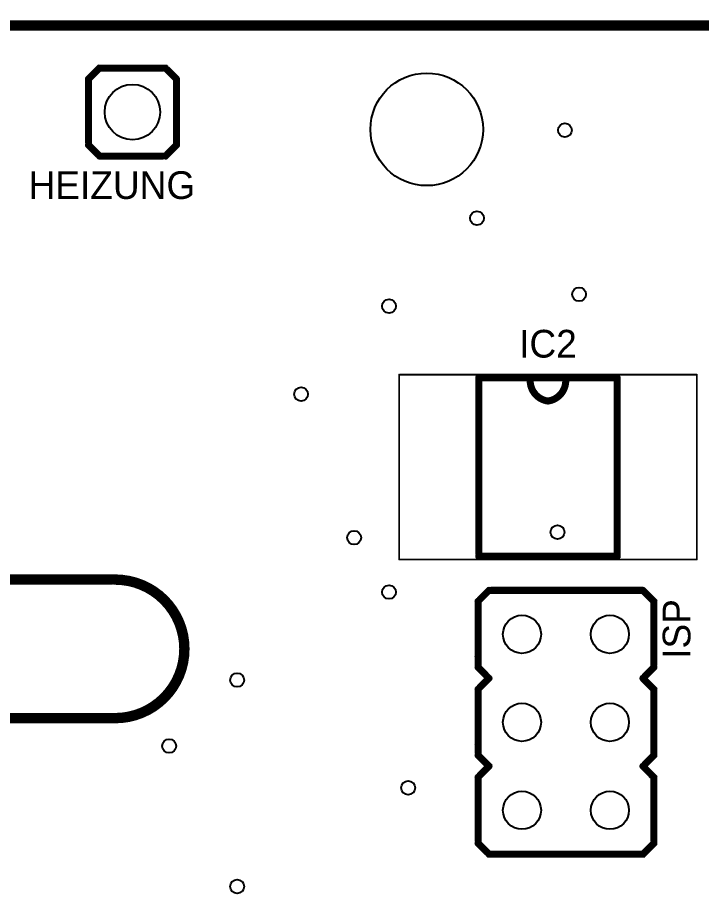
# Model space of a CAD drawing. Extents: x -73 to 71, y 0 to 57.
# Drawn here: x 24.19 to 43.93, y 31.71 to 57.23 of the extents above; entities that cross this region are included whole.
import ezdxf
from ezdxf.enums import TextEntityAlignment as Align

# ---------------------------------------------------------------- set-up
doc = ezdxf.new("R2010")
doc.units = 0
doc.layers.get('0').update_dxf_attribs({"linetype": 'CONTINUOUS'})
for name, color, linetype in [('_BOARD', 252, 'CONTINUOUS'), ('_DRILL', 251, 'CONTINUOUS'), ('SILKSCREEN_TOP', 1, 'CONTINUOUS')]:
    doc.layers.add(name, color=color, linetype=linetype)

# ---------------------------------------------------------------- blocks, each defined once
blk = doc.blocks.new('_HOLE')
blk.add_circle((0, 0), 0.5)

msp = doc.modelspace()

# ---------------------------------------------------------------- linework, layer by layer
at = {"layer": '_BOARD'}
msp.add_lwpolyline([(70.5, 22, 0.3, 0.3, 0), (70.5, 54, 0.15, 0.15, 0), (70.575, 54, 0.15, 0.15, 1), (70.425, 54, 0, 0, 0), (70.5, 53.925, 0.15, 0.15, 1), (70.5, 54.075, 0, 0, 0), (70.5, 54, 0, 0, 0), (70.5, 54, 0.3, 0.3, 0), (59.5, 54, 0.15, 0.15, 0), (59.5, 54.075, 0.15, 0.15, 1), (59.5, 53.925, 0, 0, 0), (59.425, 54, 0.15, 0.15, 1), (59.575, 54, 0, 0, 0), (59.5, 54, 0, 0, 0), (59.5, 54, 0.3, 0.3, 0), (59.5, 57, 0.15, 0.15, 0), (59.575, 57, 0.15, 0.15, 1), (59.425, 57, 0, 0, 0), (59.5, 56.925, 0.15, 0.15, 1), (59.5, 57.075, 0, 0, 0), (59.5, 57, 0, 0, 0), (59.5, 57, 0.3, 0.3, 0), (-59.5, 57, 0.15, 0.15, 0)], format="xyseb", dxfattribs=at)
msp.add_lwpolyline([(27, 36.925, 0.15, 0.15, 1), (27, 37.075, 0, 0, 0), (27, 37, 0, 0, 0), (27, 37, 0.3, 0.3, 0), (17, 37, 0.15, 0.15, 0), (17, 37.075, 0.15, 0.15, 1), (17, 36.925, 0, 0, 0), (17, 37.075, 0.15, 0.15, -1), (17, 36.925, 0, 0, 0), (17, 37, 0, 0, 0), (17, 37, 0.3, 0.3, -1), (17, 41, 0.15, 0.15, 0), (17, 41.075, 0.15, 0.15, -1), (17, 40.925, 0, 0, 0), (17, 41.075, 0.15, 0.15, 1), (17, 40.925, 0, 0, 0), (17, 41, 0, 0, 0), (17, 41, 0.3, 0.3, 0), (27, 41, 0.15, 0.15, 0), (27, 40.925, 0.15, 0.15, 1), (27, 41.075, 0, 0, 0), (27, 40.925, 0.15, 0.15, -1), (27, 41.075, 0, 0, 0), (27, 41, 0, 0, 0), (27, 41, 0.3, 0.3, -1), (27, 37, 0.3, 0.3, 0), (27, 37, 0, 0, 0), (27, 37, 0.15, 0.15, 0), (27, 36.925, 0.15, 0.15, -1), (27, 37.075, 0, 0, 0)], format="xyseb", close=True, dxfattribs=at)
at = {"layer": '_TOP_SIDE_'}
msp.add_lwpolyline([(35.213, 46.917, 0.025, 0.025, 1), (35.187, 46.917, 0, 0, 0), (35.2, 46.917, 0, 0, 0), (35.2, 46.917, 0.051, 0.051, 0), (35.2, 41.583, 0.025, 0.025, 0), (35.187, 41.583, 0.025, 0.025, 1), (35.213, 41.583, 0, 0, 0), (35.2, 41.596, 0.025, 0.025, 1), (35.2, 41.57, 0, 0, 0), (35.2, 41.583, 0, 0, 0), (35.2, 41.583, 0.051, 0.051, 0), (43.8, 41.583, 0.025, 0.025, 0), (43.8, 41.57, 0.025, 0.025, 1), (43.8, 41.596, 0, 0, 0), (43.787, 41.583, 0.025, 0.025, 1), (43.813, 41.583, 0, 0, 0), (43.8, 41.583, 0, 0, 0), (43.8, 41.583, 0.051, 0.051, 0), (43.8, 46.917, 0.025, 0.025, 0), (43.813, 46.917, 0.025, 0.025, 1), (43.787, 46.917, 0, 0, 0), (43.8, 46.904, 0.025, 0.025, 1), (43.8, 46.93, 0, 0, 0), (43.8, 46.917, 0, 0, 0), (43.8, 46.917, 0.051, 0.051, 0), (35.2, 46.917, 0.051, 0.051, 0), (35.2, 46.917, 0, 0, 0), (35.2, 46.917, 0.025, 0.025, 0), (35.2, 46.93, 0.025, 0.025, 1), (35.2, 46.904, 0, 0, 0)], format="xyseb", close=True, dxfattribs=at)
at = {"layer": 'SILKSCREEN_TOP'}
for points in [[(26.194, 55.488, 0.102, 0.102, 1), (26.266, 55.417, 0, 0, 0), (26.23, 55.453, 0, 0, 0), (26.23, 55.453, 0.203, 0.203, 0), (26.547, 55.77, 0.203, 0.203, 0), (26.547, 55.77, 0, 0, 0), (26.547, 55.77, 0.102, 0.102, 0), (26.583, 55.734, 0.102, 0.102, 1), (26.512, 55.806, 0, 0, 0)], [(26.547, 55.821, 0.102, 0.102, 1), (26.547, 55.719, 0, 0, 0), (26.547, 55.77, 0, 0, 0), (26.547, 55.77, 0.203, 0.203, 0), (28.453, 55.77, 0.203, 0.203, 0), (28.453, 55.77, 0, 0, 0), (28.453, 55.77, 0.102, 0.102, 0), (28.453, 55.719, 0.102, 0.102, 1), (28.453, 55.821, 0, 0, 0)], [(28.734, 55.417, 0.102, 0.102, 1), (28.806, 55.488, 0, 0, 0), (28.77, 55.453, 0, 0, 0), (28.77, 55.453, 0.203, 0.203, 0), (28.453, 55.77, 0.203, 0.203, 0), (28.453, 55.77, 0, 0, 0), (28.453, 55.77, 0.102, 0.102, 0), (28.488, 55.806, 0.102, 0.102, 1), (28.417, 55.734, 0, 0, 0)], [(26.281, 55.453, 0.102, 0.102, 1), (26.179, 55.453, 0, 0, 0), (26.23, 55.453, 0, 0, 0), (26.23, 55.453, 0.203, 0.203, 0), (26.23, 53.547, 0.203, 0.203, 0), (26.23, 53.547, 0, 0, 0), (26.23, 53.547, 0.102, 0.102, 0), (26.179, 53.547, 0.102, 0.102, 1), (26.281, 53.547, 0, 0, 0)], [(28.821, 55.453, 0.102, 0.102, 1), (28.719, 55.453, 0, 0, 0), (28.77, 55.453, 0, 0, 0), (28.77, 55.453, 0.203, 0.203, 0), (28.77, 53.547, 0.203, 0.203, 0), (28.77, 53.547, 0, 0, 0), (28.77, 53.547, 0.102, 0.102, 0), (28.719, 53.547, 0.102, 0.102, 1), (28.821, 53.547, 0, 0, 0)], [(26.266, 53.583, 0.102, 0.102, 1), (26.194, 53.512, 0, 0, 0), (26.23, 53.547, 0, 0, 0), (26.23, 53.547, 0.203, 0.203, 0), (26.547, 53.23, 0.203, 0.203, 0), (26.547, 53.23, 0, 0, 0), (26.547, 53.23, 0.102, 0.102, 0), (26.512, 53.194, 0.102, 0.102, 1), (26.583, 53.266, 0, 0, 0)], [(28.806, 53.512, 0.102, 0.102, 1), (28.734, 53.583, 0, 0, 0), (28.77, 53.547, 0, 0, 0), (28.77, 53.547, 0.203, 0.203, 0), (28.453, 53.23, 0.203, 0.203, 0), (28.453, 53.23, 0, 0, 0), (28.453, 53.23, 0.102, 0.102, 0), (28.417, 53.266, 0.102, 0.102, 1), (28.488, 53.194, 0, 0, 0)], [(26.547, 53.281, 0.102, 0.102, 1), (26.547, 53.179, 0, 0, 0), (26.547, 53.23, 0, 0, 0), (26.547, 53.23, 0.203, 0.203, 0), (28.453, 53.23, 0.203, 0.203, 0), (28.453, 53.23, 0, 0, 0), (28.453, 53.23, 0.102, 0.102, 0), (28.453, 53.179, 0.102, 0.102, 1), (28.453, 53.281, 0, 0, 0)], [(37.551, 46.825, 0.102, 0.102, 1), (37.449, 46.825, 0, 0, 0), (37.5, 46.825, 0, 0, 0), (37.5, 46.825, 0.203, 0.203, 0), (37.5, 41.675, 0.203, 0.203, 0), (37.5, 41.675, 0, 0, 0), (37.5, 41.675, 0.102, 0.102, 0), (37.449, 41.675, 0.102, 0.102, 1), (37.551, 41.675, 0, 0, 0)], [(41.5, 46.774, 0.102, 0.102, 1), (41.5, 46.876, 0, 0, 0), (41.5, 46.825, 0, 0, 0), (41.5, 46.825, 0.203, 0.203, 0), (37.5, 46.825, 0.203, 0.203, 0), (37.5, 46.825, 0, 0, 0), (37.5, 46.825, 0.102, 0.102, 0), (37.5, 46.876, 0.102, 0.102, 1), (37.5, 46.774, 0, 0, 0)], [(39.507, 46.205, 0.102, 0.102, -1), (39.493, 46.105, 0, 0, 0), (39.5, 46.155, 0, 0, 0), (39.5, 46.155, 0.203, 0.203, -0.414), (38.992, 46.825, 0.203, 0.203, 0), (38.992, 46.825, 0, 0, 0), (38.992, 46.825, 0.102, 0.102, 0), (38.942, 46.832, 0.102, 0.102, -1), (39.042, 46.818, 0, 0, 0)], [(39.493, 46.205, 0.102, 0.102, 1), (39.507, 46.105, 0, 0, 0), (39.5, 46.155, 0, 0, 0), (39.5, 46.155, 0.203, 0.203, 0.414), (40.008, 46.825, 0.203, 0.203, 0), (40.008, 46.825, 0, 0, 0), (40.008, 46.825, 0.102, 0.102, 0), (40.058, 46.832, 0.102, 0.102, 1), (39.958, 46.818, 0, 0, 0)], [(41.551, 46.825, 0.102, 0.102, 1), (41.449, 46.825, 0, 0, 0), (41.5, 46.825, 0, 0, 0), (41.5, 46.825, 0.203, 0.203, 0), (41.5, 41.675, 0.203, 0.203, 0), (41.5, 41.675, 0, 0, 0), (41.5, 41.675, 0.102, 0.102, 0), (41.449, 41.675, 0.102, 0.102, 1), (41.551, 41.675, 0, 0, 0)], [(41.5, 41.624, 0.102, 0.102, 1), (41.5, 41.726, 0, 0, 0), (41.5, 41.675, 0, 0, 0), (41.5, 41.675, 0.203, 0.203, 0), (37.5, 41.675, 0.203, 0.203, 0), (37.5, 41.675, 0, 0, 0), (37.5, 41.675, 0.102, 0.102, 0), (37.5, 41.726, 0.102, 0.102, 1), (37.5, 41.624, 0, 0, 0)], [(37.833, 40.654, 0.102, 0.102, 1), (37.762, 40.726, 0, 0, 0), (37.797, 40.69, 0, 0, 0), (37.797, 40.69, 0.203, 0.203, 0), (37.48, 40.373, 0.203, 0.203, 0), (37.48, 40.373, 0, 0, 0), (37.48, 40.373, 0.102, 0.102, 0), (37.444, 40.408, 0.102, 0.102, 1), (37.516, 40.337, 0, 0, 0)], [(42.243, 40.639, 0.102, 0.102, 1), (42.243, 40.741, 0, 0, 0), (42.243, 40.69, 0, 0, 0), (42.243, 40.69, 0.203, 0.203, 0), (37.797, 40.69, 0.203, 0.203, 0), (37.797, 40.69, 0, 0, 0), (37.797, 40.69, 0.102, 0.102, 0), (37.797, 40.741, 0.102, 0.102, 1), (37.797, 40.639, 0, 0, 0)], [(42.278, 40.726, 0.102, 0.102, 1), (42.207, 40.654, 0, 0, 0), (42.243, 40.69, 0, 0, 0), (42.243, 40.69, 0.203, 0.203, 0), (42.56, 40.373, 0.203, 0.203, 0), (42.56, 40.373, 0, 0, 0), (42.56, 40.373, 0.102, 0.102, 0), (42.524, 40.337, 0.102, 0.102, 1), (42.596, 40.408, 0, 0, 0)], [(37.531, 40.373, 0.102, 0.102, 1), (37.429, 40.373, 0, 0, 0), (37.48, 40.373, 0, 0, 0), (37.48, 40.373, 0.203, 0.203, 0), (37.48, 38.785, 0.203, 0.203, 0), (37.48, 38.785, 0, 0, 0), (37.48, 38.785, 0.102, 0.102, 0), (37.429, 38.785, 0.102, 0.102, 1), (37.531, 38.785, 0, 0, 0)], [(42.509, 40.373, 0.102, 0.102, -1), (42.611, 40.373, 0, 0, 0), (42.56, 40.373, 0, 0, 0), (42.56, 40.373, 0.203, 0.203, 0), (42.56, 38.468, 0.102, 0.102, 0), (42.611, 38.468, 0.102, 0.102, -1), (42.509, 38.468, 0, 0, 0), (42.596, 38.432, 0.102, 0.102, 1), (42.524, 38.503, 0, 0, 0), (42.56, 38.468, 0, 0, 0), (42.56, 38.468, 0.203, 0.203, 0), (42.243, 38.15, 0.102, 0.102, 0), (42.207, 38.186, 0.102, 0.102, 1), (42.278, 38.114, 0, 0, 0), (42.278, 38.186, 0.102, 0.102, 1), (42.207, 38.114, 0, 0, 0), (42.243, 38.15, 0, 0, 0), (42.243, 38.15, 0.203, 0.203, 0), (42.56, 37.833, 0.102, 0.102, 0), (42.524, 37.797, 0.102, 0.102, 1), (42.596, 37.868, 0, 0, 0), (42.611, 37.833, 0.102, 0.102, 1), (42.509, 37.833, 0, 0, 0), (42.56, 37.833, 0, 0, 0), (42.56, 37.833, 0.203, 0.203, 0), (42.56, 35.928, 0.203, 0.203, 0), (42.56, 35.928, 0, 0, 0), (42.56, 35.928, 0.102, 0.102, 0), (42.509, 35.928, 0.102, 0.102, 1), (42.611, 35.928, 0, 0, 0)], [(37.531, 38.785, 0.102, 0.102, 1), (37.429, 38.785, 0, 0, 0), (37.48, 38.785, 0, 0, 0), (37.48, 38.785, 0.203, 0.203, 0), (37.48, 38.468, 0.102, 0.102, 0), (37.429, 38.468, 0.102, 0.102, 1), (37.531, 38.468, 0, 0, 0), (37.516, 38.503, 0.102, 0.102, 1), (37.444, 38.432, 0, 0, 0), (37.48, 38.468, 0, 0, 0), (37.48, 38.468, 0.203, 0.203, 0), (37.797, 38.15, 0.102, 0.102, 0), (37.762, 38.114, 0.102, 0.102, 1), (37.833, 38.186, 0, 0, 0), (37.833, 38.114, 0.102, 0.102, 1), (37.762, 38.186, 0, 0, 0), (37.797, 38.15, 0, 0, 0), (37.797, 38.15, 0.203, 0.203, 0), (37.48, 37.833, 0.102, 0.102, 0), (37.444, 37.868, 0.102, 0.102, 1), (37.516, 37.797, 0, 0, 0), (37.531, 37.833, 0.102, 0.102, 1), (37.429, 37.833, 0, 0, 0), (37.48, 37.833, 0, 0, 0), (37.48, 37.833, 0.203, 0.203, 0), (37.48, 35.928, 0.203, 0.203, 0), (37.48, 35.928, 0, 0, 0), (37.48, 35.928, 0.102, 0.102, 0), (37.429, 35.928, 0.102, 0.102, 1), (37.531, 35.928, 0, 0, 0)], [(42.509, 37.833, 0.102, 0.102, -1), (42.611, 37.833, 0, 0, 0), (42.56, 37.833, 0, 0, 0), (42.56, 37.833, 0.203, 0.203, 0), (42.56, 35.928, 0.102, 0.102, 0), (42.611, 35.928, 0.102, 0.102, -1), (42.509, 35.928, 0, 0, 0), (42.596, 35.892, 0.102, 0.102, 1), (42.524, 35.963, 0, 0, 0), (42.56, 35.928, 0, 0, 0), (42.56, 35.928, 0.203, 0.203, 0), (42.243, 35.61, 0.102, 0.102, 0), (42.207, 35.646, 0.102, 0.102, 1), (42.278, 35.574, 0, 0, 0), (42.278, 35.646, 0.102, 0.102, 1), (42.207, 35.574, 0, 0, 0), (42.243, 35.61, 0, 0, 0), (42.243, 35.61, 0.203, 0.203, 0), (42.56, 35.292, 0.102, 0.102, 0), (42.524, 35.257, 0.102, 0.102, 1), (42.596, 35.328, 0, 0, 0), (42.611, 35.292, 0.102, 0.102, 1), (42.509, 35.292, 0, 0, 0), (42.56, 35.292, 0, 0, 0), (42.56, 35.292, 0.203, 0.203, 0), (42.56, 33.388, 0.203, 0.203, 0), (42.56, 33.388, 0, 0, 0), (42.56, 33.388, 0.102, 0.102, 0), (42.509, 33.388, 0.102, 0.102, 1), (42.611, 33.388, 0, 0, 0)], [(37.531, 36.245, 0.102, 0.102, 1), (37.429, 36.245, 0, 0, 0), (37.48, 36.245, 0, 0, 0), (37.48, 36.245, 0.203, 0.203, 0), (37.48, 35.928, 0.102, 0.102, 0), (37.429, 35.928, 0.102, 0.102, 1), (37.531, 35.928, 0, 0, 0), (37.516, 35.963, 0.102, 0.102, 1), (37.444, 35.892, 0, 0, 0), (37.48, 35.928, 0, 0, 0), (37.48, 35.928, 0.203, 0.203, 0), (37.797, 35.61, 0.102, 0.102, 0), (37.762, 35.574, 0.102, 0.102, 1), (37.833, 35.646, 0, 0, 0), (37.833, 35.574, 0.102, 0.102, 1), (37.762, 35.646, 0, 0, 0), (37.797, 35.61, 0, 0, 0), (37.797, 35.61, 0.203, 0.203, 0), (37.48, 35.292, 0.102, 0.102, 0), (37.444, 35.328, 0.102, 0.102, 1), (37.516, 35.257, 0, 0, 0), (37.531, 35.292, 0.102, 0.102, 1), (37.429, 35.292, 0, 0, 0), (37.48, 35.292, 0, 0, 0), (37.48, 35.292, 0.203, 0.203, 0), (37.48, 33.388, 0.203, 0.203, 0), (37.48, 33.388, 0, 0, 0), (37.48, 33.388, 0.102, 0.102, 0), (37.429, 33.388, 0.102, 0.102, 1), (37.531, 33.388, 0, 0, 0)], [(37.516, 35.963, 0.102, 0.102, 1), (37.444, 35.892, 0, 0, 0), (37.48, 35.928, 0, 0, 0), (37.48, 35.928, 0.203, 0.203, 0), (37.797, 35.61, 0.203, 0.203, 0), (37.797, 35.61, 0, 0, 0), (37.797, 35.61, 0.102, 0.102, 0), (37.762, 35.574, 0.102, 0.102, 1), (37.833, 35.646, 0, 0, 0)], [(42.596, 35.892, 0.102, 0.102, 1), (42.524, 35.963, 0, 0, 0), (42.56, 35.928, 0, 0, 0), (42.56, 35.928, 0.203, 0.203, 0), (42.243, 35.61, 0.203, 0.203, 0), (42.243, 35.61, 0, 0, 0), (42.243, 35.61, 0.102, 0.102, 0), (42.207, 35.646, 0.102, 0.102, 1), (42.278, 35.574, 0, 0, 0)], [(37.516, 33.423, 0.102, 0.102, 1), (37.444, 33.352, 0, 0, 0), (37.48, 33.388, 0, 0, 0), (37.48, 33.388, 0.203, 0.203, 0), (37.797, 33.07, 0.203, 0.203, 0), (37.797, 33.07, 0, 0, 0), (37.797, 33.07, 0.102, 0.102, 0), (37.762, 33.034, 0.102, 0.102, 1), (37.833, 33.106, 0, 0, 0)], [(42.596, 33.352, 0.102, 0.102, 1), (42.524, 33.423, 0, 0, 0), (42.56, 33.388, 0, 0, 0), (42.56, 33.388, 0.203, 0.203, 0), (42.243, 33.07, 0.203, 0.203, 0), (42.243, 33.07, 0, 0, 0), (42.243, 33.07, 0.102, 0.102, 0), (42.207, 33.106, 0.102, 0.102, 1), (42.278, 33.034, 0, 0, 0)], [(42.243, 33.019, 0.102, 0.102, 1), (42.243, 33.121, 0, 0, 0), (42.243, 33.07, 0, 0, 0), (42.243, 33.07, 0.203, 0.203, 0), (37.797, 33.07, 0.203, 0.203, 0), (37.797, 33.07, 0, 0, 0), (37.797, 33.07, 0.102, 0.102, 0), (37.797, 33.121, 0.102, 0.102, 1), (37.797, 33.019, 0, 0, 0)]]:
    msp.add_lwpolyline(points, format="xyseb", dxfattribs=at)

# ---------------------------------------------------------------- block references
at = {"layer": '_DRILL'}
for p, xscale, yscale, zscale in [((36, 54), 3.25, 3.25, 3.25), ((27.5, 54.5), 1.6, 1.6, 1.6), ((39.99, 53.975), 0.4, 0.4, 0.4), ((37.45, 51.435), 0.4, 0.4, 0.4), ((40.398, 49.237), 0.4, 0.4, 0.4), ((34.91, 48.895), 0.4, 0.4, 0.4), ((32.37, 46.355), 0.4, 0.4, 0.4), ((33.901, 42.211), 0.4, 0.4, 0.4), ((39.775, 42.37), 0.4, 0.4, 0.4), ((34.91, 40.64), 0.4, 0.4, 0.4), ((38.75, 39.42), 1.1, 1.1, 1.1), ((41.29, 39.42), 1.1, 1.1, 1.1), ((30.525, 38.1), 0.4, 0.4, 0.4), ((38.75, 36.88), 1.1, 1.1, 1.1), ((41.29, 36.88), 1.1, 1.1, 1.1), ((28.56, 36.195), 0.4, 0.4, 0.4), ((35.462, 34.987), 0.4, 0.4, 0.4), ((38.75, 34.34), 1.1, 1.1, 1.1), ((41.29, 34.34), 1.1, 1.1, 1.1), ((30.525, 32.138), 0.4, 0.4, 0.4)]:
    msp.add_blockref('_HOLE', p, dxfattribs=dict(at, xscale=xscale, yscale=yscale, zscale=zscale))

# ---------------------------------------------------------------- texts
at = {"layer": 'SILKSCREEN_TOP'}
msp.add_text('HEIZUNG', height=0.8, dxfattribs=at).set_placement((24.5, 51.75), align=Align.BOTTOM_LEFT)
msp.add_text('IC2', height=0.8, dxfattribs=at).set_placement((39.5, 47.171), align=Align.BOTTOM_CENTER)
msp.add_text('ISP', height=0.8, rotation=90, dxfattribs=at).set_placement((42.814, 40.436), align=Align.TOP_RIGHT)

doc.saveas('drawing.dxf')
